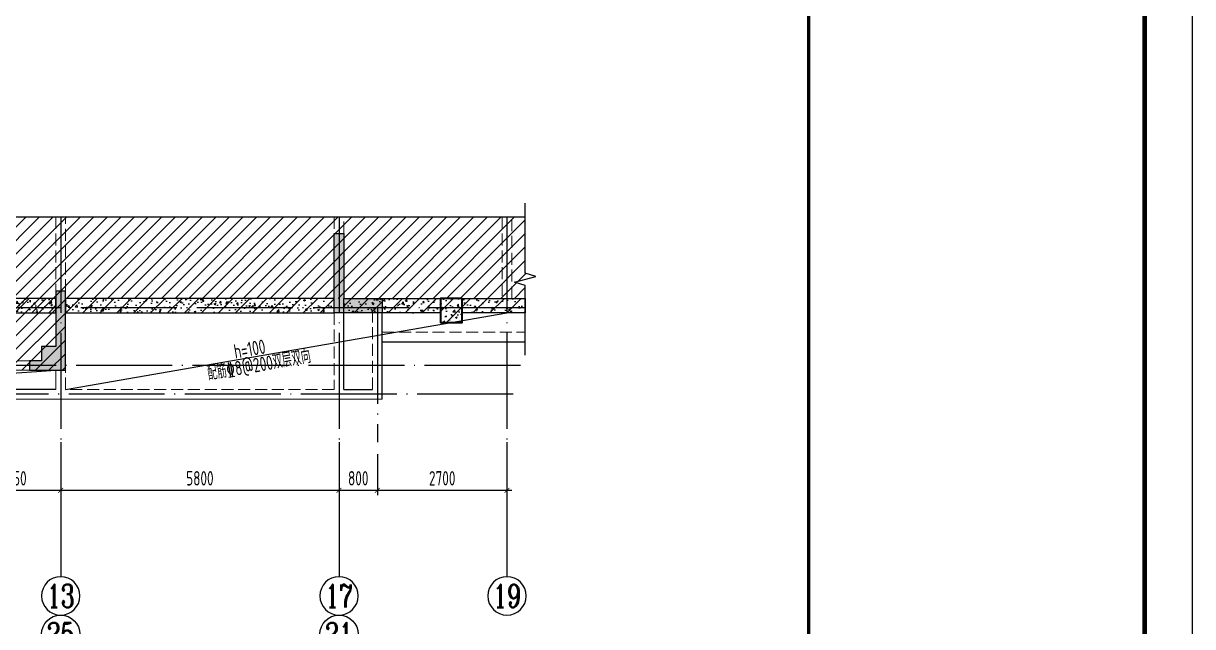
# Model space of a CAD drawing. Extents: x -655480 to 203344, y -294099 to 287156.
# Drawn here: x -146727 to -122360, y 181258 to 193828 of the extents above; entities that cross this region are included whole.
import ezdxf
from ezdxf.enums import TextEntityAlignment as Align

# ---------------------------------------------------------------- set-up
doc = ezdxf.new("R2010")
doc.units = 0
doc.header["$LTSCALE"] = 1000
doc.linetypes.add('DASH', pattern=[0.35, 0.25, -0.1])
doc.linetypes.add('DOTE', pattern=[2.42, 2, -0.2, 0.02, -0.2])
doc.layers.get('0').update_dxf_attribs({"linetype": 'CONTINUOUS'})
doc.layers.get('DEFPOINTS').update_dxf_attribs({"linetype": 'CONTINUOUS'})
for name, color, linetype in [('-TK', 7, 'CONTINUOUS'), ('A-AXIS', 1, 'CONTINUOUS'), ('A-DOTE', 10, 'DOTE'), ('AXIS_NUM', 7, 'CONTINUOUS'), ('BEAM_CON', 4, 'CONTINUOUS'), ('HATCH', 8, 'CONTINUOUS'), ('S-L主梁线', 4, 'DASH'), ('S-L梁编号', 6, 'CONTINUOUS'), ('S-Q墙填充', 252, 'CONTINUOUS'), ('S-Q墙实线', 6, 'CONTINUOUS'), ('S-Y一般标注', 3, 'CONTINUOUS'), ('S-Z柱实线', 6, 'CONTINUOUS'), ('S-引出线', 40, 'CONTINUOUS'), ('S-楼板文字', 7, 'CONTINUOUS'), ('THIN', 7, 'CONTINUOUS')]:
    doc.layers.add(name, color=color, linetype=linetype)
doc.layers.add('图框', color=9, linetype='CONTINUOUS', lineweight=18)
doc.layers.add('底图$0$砼柱', color=2, linetype='CONTINUOUS', lineweight=35)
doc.styles.add('TSSD_Axis', font='complex.shx', dxfattribs={"width": 0.7, "bigfont": 'hztxt.shx'})
doc.styles.add('TSSD_DIMENSION', font='Tssdeng.shx', dxfattribs={"width": 0.7, "bigfont": 'tssdchn.shx'})
doc.styles.add('TSSD_REIN', font='tssdeng.shx', dxfattribs={"width": 0.7, "height": 300, "bigfont": 'tssdchn.shx'})
doc.dimstyles.new('TSSD_100_100', dxfattribs={"dimtxt": 300, "dimasz": 100, "dimexe": 100, "dimexo": 250, "dimgap": 100, "dimtad": 1, "dimdec": 0, "dimzin": 0, "dimdsep": 46, "dimtxsty": 'TSSD_DIMENSION', "dimblk": 'ARCHTICK', "dimcen": 0, "dimdle": 100, "dimclrt": 7, "dimadec": 0, "dimazin": 0, "dimtfac": 1, "dimtdec": 0, "dimtix": 1, "dimtmove": 2, "dimatfit": 3, "dimldrblk": 'ARCHTICK', "dimfxl": 1, "dimtolj": 1, "dimtzin": 0, "dimarcsym": 0})
pattern_1 = [(50, (3599.3, 26466.8), (358.63, -31.376), [37.5, -412.5]), (355, (3599.3, 26466.8), (-69.3757, 376.096), [30, -330]), (100.4514, (3629.2, 26464.2), (289.2547, 344.7198), [31.87, -350.571]), (46.1842, (3599.3, 26566.8), (533.6205, -82.7595), [56.25, -618.75]), (96.6356, (3643.8, 26559.9), (467.331, 487.059), [47.805, -525.8565]), (351.1842, (3599.3, 26566.8), (467.331, 487.059), [45, -495]), (21, (3649.3, 26541.8), (298.4535, -201.3094), [37.5, -412.5]), (326, (3649.3, 26541.8), (121.6577, 362.575), [30, -330]), (71.4514, (3674.18, 26525.03), (420.1113, 161.2652), [31.87, -350.571]), (37.5, (3599.31, 26466.8), (6.07993, 166.44693), [0, -326, 0, -335, 0, -331.25]), (7.5, (3599.31, 26466.8), (131.5348, 197.2059), [0, -191, 0, -318.5, 0, -126.25]), (327.5, (3487.81, 26466.8), (266.9112, -11.27744), [0, -125, 0, -390, 0, -517.5]), (317.5, (3437.8, 26466.8), (291.593, 50.0525), [0, -162.5, 0, -259, 0, -367.5]), (45, (3599.3, 26466.8), (-176.7767, 176.7767), [])]

# ---------------------------------------------------------------- blocks, each defined once
blk = doc.blocks.new('A1')
blk.add_lwpolyline([(0, 59400), (0, 0), (84100, 0), (84100, 59400)], close=True)
at = {"const_width": 100}
blk.add_lwpolyline([(2500, 58400), (2500, 1000), (83100, 1000), (83100, 58400)], close=True, dxfattribs=at)
at = {"layer": '图框', "const_width": 70}
blk.add_lwpolyline([(76100, 1000), (76100, 58400)], dxfattribs=at)
blk = doc.blocks.new('_ArchTick')
at = {"color": 0, "linetype": 'ByBlock', "const_width": 0.15}
blk.add_lwpolyline([(-0.5, -0.5), (0.5, 0.5)], dxfattribs=at)
blk = doc.blocks.new('*D774')
at = {"layer": 'DEFPOINTS', "color": 0, "transparency": 16777216}
for p in [(18350, 5817), (20300, 5817), (20300, 4817)]:
    blk.add_point(p, dxfattribs=at)
at = {"layer": 'S-Y一般标注', "color": 0, "lineweight": -2, "transparency": 16777216}
for p, q in [((18350, 5567), (18350, 4717)), ((20300, 5567), (20300, 4717)), ((18250, 4817), (20400, 4817))]:
    blk.add_line(p, q, dxfattribs=at)
at = {"layer": 'S-Y一般标注', "color": 0, "lineweight": -2, "transparency": 16777216, "xscale": 100, "yscale": 100, "zscale": 100, "rotation": 180}
blk.add_blockref('_ArchTick', (18350, 4817), dxfattribs=at)
at = {"layer": 'S-Y一般标注', "color": 0, "lineweight": -2, "transparency": 16777216, "xscale": 100, "yscale": 100, "zscale": 100}
blk.add_blockref('_ArchTick', (20300, 4817), dxfattribs=at)
at = {"layer": 'S-Y一般标注', "color": 7, "transparency": 16777216, "insert": (19325, 5067), "char_height": 300, "attachment_point": 5, "style": 'TSSD_DIMENSION'}
blk.add_mtext('\\A1;1950', dxfattribs=at)
blk = doc.blocks.new('ts_axno')
at = {"color": 0, "linetype": 'ByBlock', "lineweight": -2}
blk.add_circle((0, 0), 0.5, dxfattribs=at)
at = {"color": 0, "linetype": 'ByBlock', "lineweight": -2, "style": 'TSSD_Axis', "width": 0.7}
blk.add_attdef('A', text='', height=0.6, dxfattribs=at).set_placement((0, 0), align=Align.MIDDLE_CENTER)
blk = doc.blocks.new('*D775')
at = {"layer": 'DEFPOINTS', "color": 0, "transparency": 16777216}
for p in [(20300, 5817), (26100, 5817), (26100, 4817)]:
    blk.add_point(p, dxfattribs=at)
at = {"layer": 'S-Y一般标注', "color": 0, "lineweight": -2, "transparency": 16777216}
for p, q in [((20300, 5567), (20300, 4717)), ((26100, 5567), (26100, 4717)), ((20200, 4817), (26200, 4817))]:
    blk.add_line(p, q, dxfattribs=at)
at = {"layer": 'S-Y一般标注', "color": 0, "lineweight": -2, "transparency": 16777216, "xscale": 100, "yscale": 100, "zscale": 100, "rotation": 180}
blk.add_blockref('_ArchTick', (20300, 4817), dxfattribs=at)
at = {"layer": 'S-Y一般标注', "color": 0, "lineweight": -2, "transparency": 16777216, "xscale": 100, "yscale": 100, "zscale": 100}
blk.add_blockref('_ArchTick', (26100, 4817), dxfattribs=at)
at = {"layer": 'S-Y一般标注', "color": 7, "transparency": 16777216, "insert": (23200, 5067), "char_height": 300, "attachment_point": 5, "style": 'TSSD_DIMENSION'}
blk.add_mtext('\\A1;5800', dxfattribs=at)
blk = doc.blocks.new('*D776')
at = {"layer": 'DEFPOINTS', "color": 0, "transparency": 16777216}
for p in [(26100, 5817), (26900, 5817), (26900, 4817)]:
    blk.add_point(p, dxfattribs=at)
at = {"layer": 'S-Y一般标注', "color": 0, "lineweight": -2, "transparency": 16777216}
for p, q in [((26100, 5567), (26100, 4717)), ((26900, 5567), (26900, 4717)), ((26000, 4817), (27000, 4817))]:
    blk.add_line(p, q, dxfattribs=at)
at = {"layer": 'S-Y一般标注', "color": 0, "lineweight": -2, "transparency": 16777216, "xscale": 100, "yscale": 100, "zscale": 100, "rotation": 180}
blk.add_blockref('_ArchTick', (26100, 4817), dxfattribs=at)
at = {"layer": 'S-Y一般标注', "color": 0, "lineweight": -2, "transparency": 16777216, "xscale": 100, "yscale": 100, "zscale": 100}
blk.add_blockref('_ArchTick', (26900, 4817), dxfattribs=at)
at = {"layer": 'S-Y一般标注', "color": 7, "transparency": 16777216, "insert": (26500, 5067), "char_height": 300, "attachment_point": 5, "style": 'TSSD_DIMENSION'}
blk.add_mtext('\\A1;800', dxfattribs=at)
blk = doc.blocks.new('*D777')
at = {"layer": 'DEFPOINTS', "color": 0, "transparency": 16777216}
for p in [(26900, 5817), (29600, 5817), (29600, 4817)]:
    blk.add_point(p, dxfattribs=at)
at = {"layer": 'S-Y一般标注', "color": 0, "lineweight": -2, "transparency": 16777216}
for p, q in [((26900, 5567), (26900, 4717)), ((29600, 5567), (29600, 4717)), ((26800, 4817), (29700, 4817))]:
    blk.add_line(p, q, dxfattribs=at)
at = {"layer": 'S-Y一般标注', "color": 0, "lineweight": -2, "transparency": 16777216, "xscale": 100, "yscale": 100, "zscale": 100, "rotation": 180}
blk.add_blockref('_ArchTick', (26900, 4817), dxfattribs=at)
at = {"layer": 'S-Y一般标注', "color": 0, "lineweight": -2, "transparency": 16777216, "xscale": 100, "yscale": 100, "zscale": 100}
blk.add_blockref('_ArchTick', (29600, 4817), dxfattribs=at)
at = {"layer": 'S-Y一般标注', "color": 7, "transparency": 16777216, "insert": (28250, 5067), "char_height": 300, "attachment_point": 5, "style": 'TSSD_DIMENSION'}
blk.add_mtext('\\A1;2700', dxfattribs=at)
blk = doc.blocks.new('20210825.10322003')
at = {"layer": 'HATCH'}
h = blk.add_hatch(dxfattribs=at)
h.set_pattern_fill('METAL', color=252, scale=50, style=0)
h.set_pattern_definition([(45, (215650.65, -321863.7), (-141.42136, 141.42136), [])])
h.paths.add_polyline_path([(4500, 10517), (4500, 8517), (13800, 8517), (13800, 7317), (20400, 7317), (20400, 8817), (29980, 8817), (29980, 9084.8), (29760, 9154.8), (30200, 9274.8), (29980, 9344.8), (29980, 10517)])
at = {"layer": 'S-Q墙填充'}
h = blk.add_hatch(dxfattribs=at)
h.set_pattern_fill('ARMORED', color=252, scale=50, style=0)
h.set_pattern_definition(pattern_1)
h.paths.add_polyline_path([(18550, 10517), (18250, 10517), (18250, 8517), (20200, 8517), (20200, 8817), (18550, 8817)])
for points in [[(26000, 8517), (26000, 10167), (26200, 10167), (26200, 8817), (27000, 8817), (27000, 8517)], [(20400, 7317), (20400, 8967), (20200, 8967), (20200, 7817), (19900, 7817), (19900, 7517), (19650, 7517), (19650, 7317)]]:
    blk.add_hatch(color=256, dxfattribs=at).paths.add_polyline_path(points)
h = blk.add_hatch(dxfattribs=at)
h.set_pattern_fill('ARMORED', color=252, scale=50, style=0)
h.set_pattern_definition(pattern_1)
h.paths.add_polyline_path([(26000, 8517), (26000, 8817), (20400, 8817), (20400, 8517)])
h = blk.add_hatch(dxfattribs=at)
h.set_pattern_fill('ARMORED', color=252, scale=50, style=0)
h.set_pattern_definition(pattern_1)
h.paths.add_polyline_path([(26200, 8517), (26200, 8817), (28213.3, 8817), (28213.3, 8517)])
h = blk.add_hatch(dxfattribs=at)
h.set_pattern_fill('ARMORED', color=252, scale=50, style=0)
h.set_pattern_definition(pattern_1)
h.paths.add_polyline_path([(28663.3, 8817), (28213.3, 8817), (28213.3, 8317), (28663.3, 8317)])
h = blk.add_hatch(dxfattribs=at)
h.set_pattern_fill('ARMORED', color=252, scale=50, style=0)
h.set_pattern_definition(pattern_1)
h.paths.add_polyline_path([(28663.3, 8817), (29980, 8817), (29980, 8517), (28663.3, 8517)])
at = {"layer": 'A-AXIS'}
for p, q in [((20300, 5817), (20300, 3017)), ((26100, 5817), (26100, 3017)), ((29600, 5817), (29600, 3017))]:
    blk.add_line(p, q, dxfattribs=at)
at = {"layer": 'A-DOTE'}
for p, q in [((20299.9, 10517), (20300, 5817)), ((26100, 10517), (26100, 5817)), ((29600, 10517), (29600, 5817)), ((29980, 8617), (3600, 8617)), ((26900, 8617), (26900, 5817)), ((29883, 7417), (3600, 7417)), ((29725.6, 6817), (3600, 6817))]:
    blk.add_line(p, q, dxfattribs=at)
at = {"layer": 'BEAM_CON'}
for p, q in [((26200, 6917), (26200, 8517)), ((20200, 6917), (14000, 6917)), ((26200, 6917), (26800, 6917))]:
    blk.add_line(p, q, dxfattribs=at)
for points in [[(27000, 6717.2), (27000, 8517)], [(27000.5, 7912.5), (29980, 7912.5)]]:
    blk.add_lwpolyline(points, dxfattribs=at)
at = {"layer": 'S-L主梁线', "linetype": 'DASH', "lineweight": 18}
for p, q in [((20200, 10517), (20200, 8967)), ((20400, 8967), (20400, 10517)), ((26000, 10517), (26000, 10167)), ((26200, 10167), (26200, 10517)), ((29500, 10517), (29500, 8817)), ((29700, 8817), (29700, 10517)), ((26000, 8517), (26000, 6917.2)), ((19650, 7517), (17200, 7517)), ((20400, 6917.2), (20400, 7317)), ((26000, 6917.2), (20400, 6917.2))]:
    blk.add_line(p, q, dxfattribs=at)
at = {"layer": 'S-L主梁线', "linetype": 'ByBlock', "lineweight": 18}
for p, q in [((20400, 8517), (26000, 8517)), ((17100, 7317), (19650, 7317)), ((20200, 7317), (20200, 6917)), ((7200, 6717.2), (27000, 6717.2))]:
    blk.add_line(p, q, dxfattribs=at)
at = {"layer": 'S-L主梁线', "linetype": 'DASH', "lineweight": 18}
for points in [[(26800, 6917), (26800, 8517)], [(27000.5, 8112.5), (29980, 8112.5)]]:
    blk.add_lwpolyline(points, dxfattribs=at)
at = {"layer": 'S-Q墙实线', "linetype": 'ByBlock'}
blk.add_lwpolyline([(18250, 10517), (18250, 8517), (20200, 8517), (20200, 8817), (18550, 8817), (18550, 10517)], dxfattribs=at)
at = {"layer": 'S-Q墙实线'}
for points in [[(26000, 8517), (26000, 10167), (26200, 10167), (26200, 8817), (27000, 8817), (27000, 8517)], [(20400, 7317), (20400, 8967), (20200, 8967), (20200, 7817), (19900, 7817), (19900, 7517), (19650, 7517), (19650, 7317)]]:
    blk.add_lwpolyline(points, close=True, dxfattribs=at)
at = {"layer": 'S-Q墙实线', "linetype": 'ByBlock'}
for points in [[(26000, 8517), (26000, 8817), (20400, 8817), (20400, 8517)], [(26200, 8517), (26200, 8817), (28213.3, 8817), (28213.3, 8517)], [(28663.3, 8817), (29980, 8817), (29980, 8517), (28663.3, 8517)]]:
    blk.add_lwpolyline(points, close=True, dxfattribs=at)
at = {"layer": 'S-Z柱实线', "lineweight": 35}
blk.add_lwpolyline([(28663.3, 8817), (28213.3, 8817), (28213.3, 8317), (28663.3, 8317)], close=True, dxfattribs=at)
at = {"layer": 'S-引出线'}
blk.add_line((14000, 6917), (20200, 7317), dxfattribs=at)
blk.add_lwpolyline([(20400, 6917.2), (29600, 8517)], dxfattribs=at)
at = {"layer": 'THIN'}
for points in [[(4220, 10517), (16970, 10517), (17040, 10737), (17160, 10297), (17230, 10517), (29980, 10517)], [(29980, 7632.5), (29980, 9084.8), (29760, 9154.8), (30200, 9274.8), (29980, 9344.8), (29980, 10797)]]:
    blk.add_lwpolyline(points, dxfattribs=at)
at = {"layer": '底图$0$砼柱', "color": 3, "lineweight": 35}
blk.add_lwpolyline([(28663.3, 8817), (28213.3, 8817), (28213.3, 8317), (28663.3, 8317)], close=True, dxfattribs=at)
at = {"layer": 'A-AXIS'}
ref = blk.add_blockref('ts_axno', (20300, 2617), dxfattribs=dict(at, xscale=-800, yscale=800, zscale=800, rotation=180))
ref.add_attrib('8', '13', dxfattribs={"layer": 'AXIS_NUM', "height": 480, "style": 'TSSD_Axis', "width": 0.7}).set_placement((20300, 2617), align=Align.MIDDLE_CENTER)
ref = blk.add_blockref('ts_axno', (26100, 2617), dxfattribs=dict(at, xscale=-800, yscale=800, zscale=800, rotation=180))
ref.add_attrib('10', '17', dxfattribs={"layer": 'AXIS_NUM', "height": 480, "style": 'TSSD_Axis', "width": 0.7}).set_placement((26100, 2617), align=Align.MIDDLE_CENTER)
ref = blk.add_blockref('ts_axno', (29600, 2617), dxfattribs=dict(at, xscale=-800, yscale=800, zscale=800, rotation=180))
ref.add_attrib('13', '19', dxfattribs={"layer": 'AXIS_NUM', "height": 480, "style": 'TSSD_Axis', "width": 0.7}).set_placement((29600, 2617), align=Align.MIDDLE_CENTER)
ref = blk.add_blockref('ts_axno', (20300, 1817.1), dxfattribs=dict(at, xscale=800, yscale=800, zscale=800, rotation=180))
ref.add_attrib('17', '25', dxfattribs={"layer": 'AXIS_NUM', "height": 480, "style": 'TSSD_Axis', "width": 0.7}).set_placement((20300, 1817.1), align=Align.MIDDLE_CENTER)
ref = blk.add_blockref('ts_axno', (26100, 1817), dxfattribs=dict(at, xscale=800, yscale=800, zscale=800, rotation=180))
ref.add_attrib('13', '21', dxfattribs={"layer": 'AXIS_NUM', "height": 480, "style": 'TSSD_Axis', "width": 0.7}).set_placement((26100, 1817), align=Align.MIDDLE_CENTER)
at = {"layer": 'S-楼板文字', "style": 'TSSD_REIN', "width": 0.7}
for s, p in [('h=100', (23937.9, 7558.1)), ('配筋%%1328@200双层双向', (23385, 7103.4))]:
    blk.add_text(s, height=300, rotation=9.86479, dxfattribs=at).set_placement(p)
at = {"layer": 'S-Y一般标注'}
for base, p1, p2, picture, middle in [((20300, 4817), (18350, 5817), (20300, 5817), '*D774', (19325, 5067)), ((26100, 4817), (20300, 5817), (26100, 5817), '*D775', (23200, 5067)), ((26900, 4817), (26100, 5817), (26900, 5817), '*D776', (26500, 5067)), ((29600, 4817), (26900, 5817), (29600, 5817), '*D777', (28250, 5067))]:
    dim = blk.add_linear_dim(base=base, p1=p1, p2=p2, dimstyle='TSSD_100_100', dxfattribs=at)
    dim.commit()
    dim.dimension.update_dxf_attribs({"geometry": picture, "text_midpoint": middle})

msp = doc.modelspace()

# ---------------------------------------------------------------- block references
at = {"layer": '-TK'}
msp.add_blockref('A1', (-206460.15, 166782.28), dxfattribs=at)
at = {"layer": 'S-L梁编号'}
msp.add_blockref('20210825.10322003', (-166248.64, 179281.5), dxfattribs=at)

doc.saveas('drawing.dxf')
